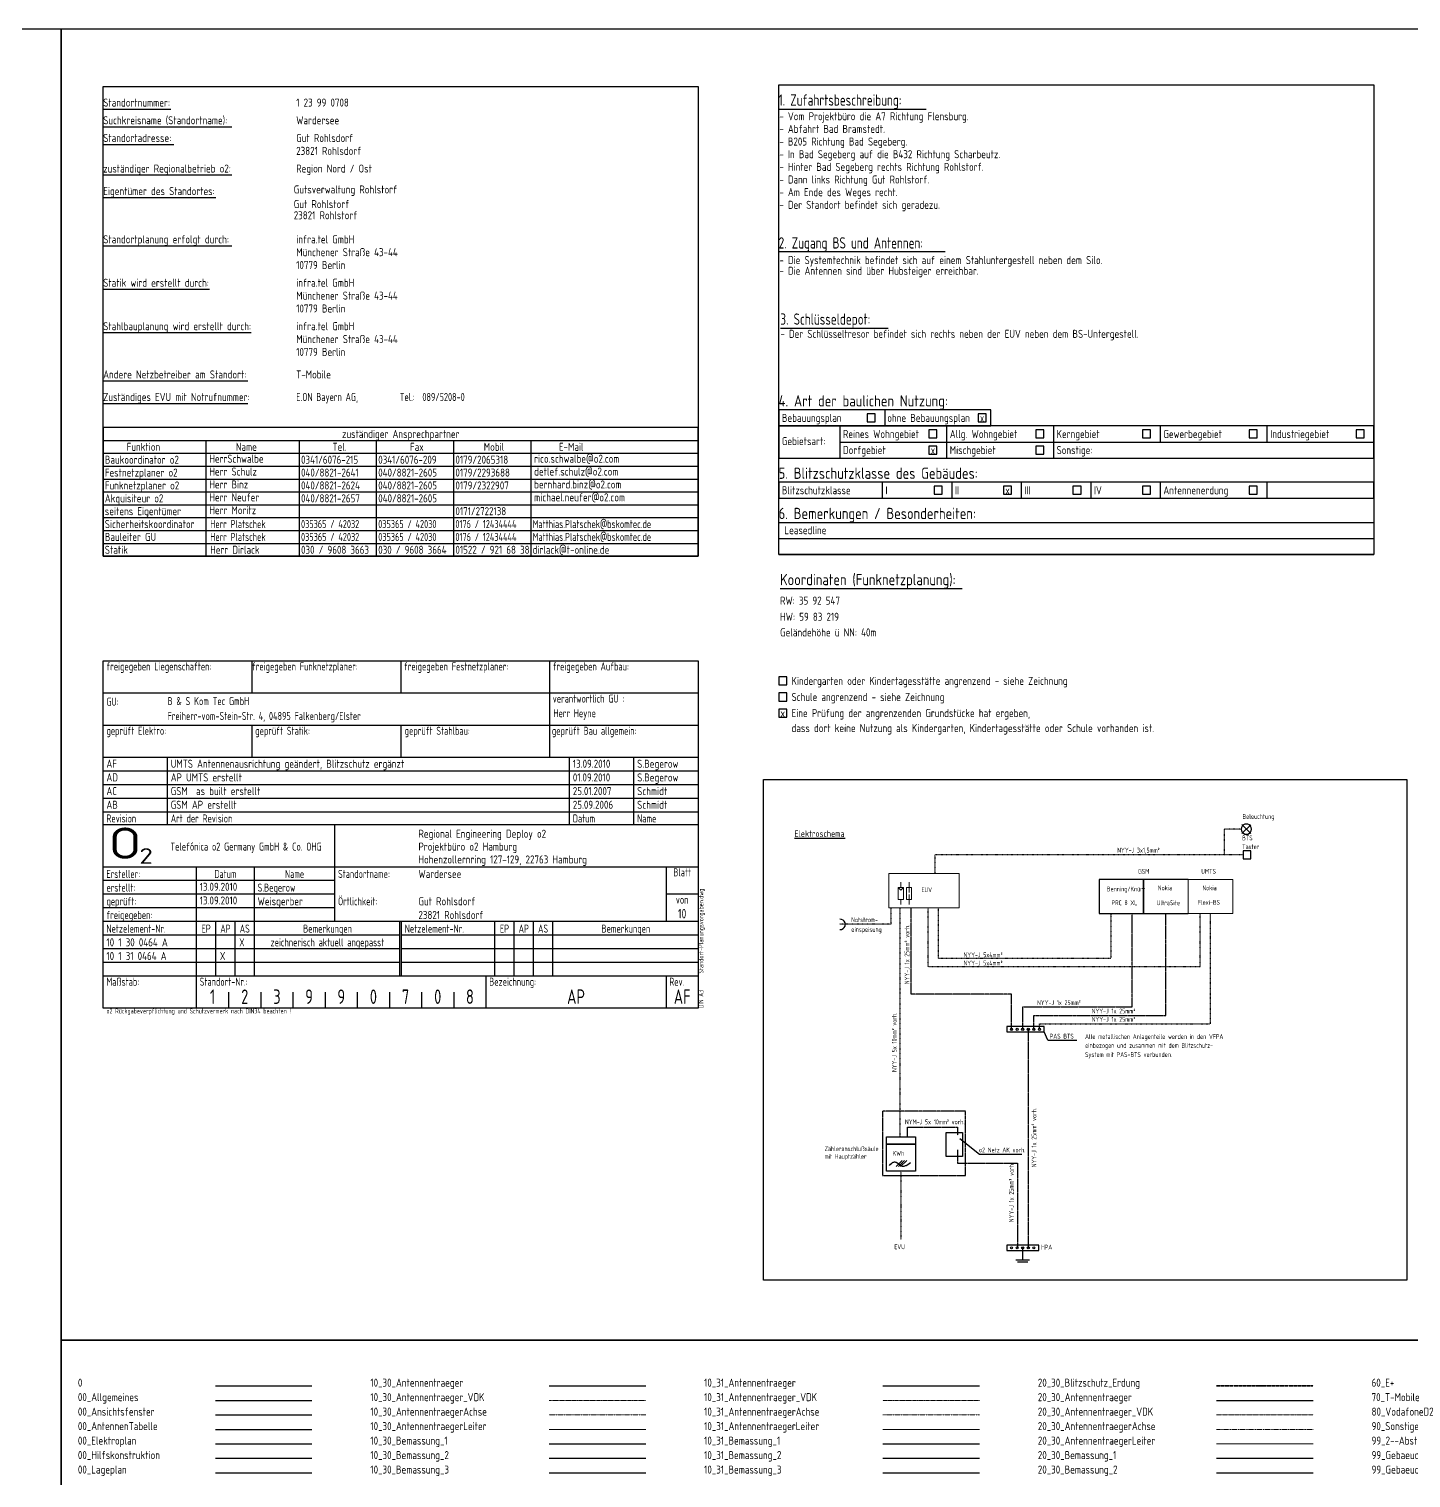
# Model space of a CAD drawing. Header units: millimetres. Extents: x -139278 to 641613, y -260926 to 217780.
# Drawn here: x -2308 to 40660, y -14601 to 30438 of the extents above; entities that cross this region are included whole.
import ezdxf
from ezdxf.enums import TextEntityAlignment as Align

# ---------------------------------------------------------------- set-up
doc = ezdxf.new("R2010")
doc.units = ezdxf.units.MM
for name, pattern in [('ACAD_ISO09W100', [45, 24, -3, 6, -3, 6, -3]), ('DASHED', [0.75, 0.5, -0.25]), ('GESTRICHELT', [0.75, 0.5, -0.25]), ('GETRENNT', [31.75, 12.7, -6.35, 0, -6.35, 0, -6.35]), ('GETRENNT2', [15.875, 6.35, -3.175, 0, -3.175, 0, -3.175]), ('MITTE', [50.8, 31.75, -6.35, 6.35, -6.35])]:
    doc.linetypes.add(name, pattern=pattern)
doc.layers.add('00_Allgemeines', color=7, linetype='Continuous')
doc.layers.add('10_30_ELektro', color=7, linetype='Continuous')
doc.layers.add('00_Ansichtsfenster', color=7, linetype='Continuous', plot=False)
doc.layers.add('00_Hilfskonstruktion', color=31, linetype='Continuous', plot=False)
for name, color, linetype, lineweight in [('00_AntennenTabelle', 7, 'Continuous', 25), ('00_Elektroplan', 7, 'Continuous', 25), ('00_Lageplan', 7, 'Continuous', 25), ('00_Legende', 7, 'Continuous', 18), ('00_Rahmen_Schriftfeld', 7, 'Continuous', 25), ('00_Text_PapierBereich', 7, 'Continuous', 25), ('10_30_Antennentraeger', 6, 'Continuous', 25), ('10_30_Antennentraeger_VDK', 16, 'GESTRICHELT', 18), ('10_30_AntennentraegerAchse', 61, 'MITTE', 18), ('10_30_AntennentraegerLeiter', 1, 'Continuous', 18), ('10_30_Bemassung_1', 7, 'Continuous', 25), ('10_30_Bemassung_2', 2, 'Continuous', 25), ('10_30_Bemassung_3', 3, 'Continuous', 25), ('10_31_Antennentraeger', 6, 'Continuous', 25), ('10_31_Antennentraeger_VDK', 16, 'GESTRICHELT', 18), ('10_31_AntennentraegerAchse', 61, 'MITTE', 18), ('10_31_AntennentraegerLeiter', 1, 'Continuous', 18), ('10_31_Bemassung_1', 7, 'Continuous', 25), ('10_31_Bemassung_2', 2, 'Continuous', 25), ('10_31_Bemassung_3', 3, 'Continuous', 25), ('20-30_Blitzschutz_ERdung', 7, 'ACAD_ISO09W100', 35), ('20_30_Antennentraeger', 7, 'Continuous', 25), ('20_30_Antennentraeger_VDK', 7, 'GESTRICHELT', 18), ('20_30_AntennentraegerAchse', 7, 'MITTE', 18), ('20_30_AntennentraegerLeiter', 7, 'Continuous', 18), ('20_30_Bemassung_1', 7, 'Continuous', 25), ('20_30_Bemassung_2', 7, 'Continuous', 25), ('60_E+', 92, 'Continuous', 25), ('70_T-Mobile', 220, 'Continuous', 25), ('80_VodafoneD2', 10, 'Continuous', 25), ('90_Sonstige_Mitbenutzung', 202, 'Continuous', 25), ('99_2-m-Absturzkante', 1, 'GETRENNT', 35), ('99_Gebaeude_Bemassung_1', 7, 'Continuous', 25), ('99_Gebaeude_Bemassung_2', 2, 'Continuous', 25)]:
    doc.layers.add(name, color=color, linetype=linetype, lineweight=lineweight)
doc.styles.add('ISO', font='isocp.shx', dxfattribs={"width": 0.75})
doc.styles.add('ISOCP', font='ISOCP', dxfattribs={"width": 0.9})
doc.styles.add('Stil1', font='isocpeur.ttf')

msp = doc.modelspace()

# ---------------------------------------------------------------- linework, layer by layer
at = {"linetype": 'GETRENNT2'}
for p, q in [((35381.082, 5567.783), (34845.582, 5567.783)), ((34845.582, 5567.783), (34845.582, 4766.783)), ((35439.582, 4766.783), (25859.597, 4766.783)), ((25859.597, 4766.783), (25859.597, 4184.236)), ((24485.066, 3122.236), (24485.066, 2609.236)), ((24764.066, 3122.236), (24764.066, -4001.264)), ((25968.435, 1542.735), (25968.435, 3122.236)), ((31329.885, 2943.271), (31329.885, 1542.735)), ((24485.066, 2609.236), (22906.341, 2609.236)), ((31329.885, 1542.735), (25968.435, 1542.735)), ((24800.065, -5063.264), (24800.065, -7193.619))]:
    msp.add_line(p, q, dxfattribs=at)
for p, q in [((35390.082, 5617.283), (35381.082, 5567.783)), ((35381.082, 5567.783), (35390.082, 5518.283)), ((35412.582, 5662.282), (35390.082, 5617.283)), ((35390.082, 5518.283), (35412.582, 5473.283)), ((35399.082, 5707.283), (35678.082, 5428.283)), ((35678.082, 5702.783), (35403.582, 5432.783)), ((35448.582, 5698.283), (35412.582, 5662.282)), ((35412.582, 5473.283), (35448.582, 5441.783)), ((35489.083, 5720.782), (35448.582, 5698.283)), ((35448.582, 5441.783), (35489.083, 5414.783)), ((35538.582, 5725.283), (35489.083, 5720.782)), ((35489.083, 5414.783), (35538.582, 5410.282)), ((35588.082, 5720.782), (35538.582, 5725.283)), ((35538.582, 5410.282), (35588.082, 5414.783)), ((35633.082, 5698.283), (35588.082, 5720.782)), ((35588.082, 5414.783), (35633.082, 5441.783)), ((35669.082, 5662.282), (35633.082, 5698.283)), ((35633.082, 5441.783), (35669.082, 5473.283)), ((35691.582, 5617.283), (35669.082, 5662.282)), ((35669.082, 5473.283), (35691.582, 5518.283)), ((35700.582, 5567.783), (35691.582, 5617.283)), ((35691.582, 5518.283), (35700.582, 5567.783)), ((21491.969, 5286.47), (23065.042, 5286.47)), ((35682.582, 4892.783), (35439.582, 4892.783)), ((35439.582, 4892.783), (35439.582, 4640.783)), ((35439.582, 4640.783), (35682.582, 4640.783)), ((35682.582, 4640.783), (35682.582, 4892.783)), ((32346.967, 4006.396), (30962.645, 4006.396)), ((30962.645, 4006.396), (30962.645, 2943.271)), ((32346.967, 2943.271), (32346.967, 4006.396)), ((33731.289, 4006.396), (32346.967, 4006.396)), ((32346.967, 4006.396), (32346.967, 2943.271)), ((22955.064, 2762.236), (22905.566, 2771.236)), ((23000.065, 2739.736), (22955.064, 2762.236)), ((23040.566, 2703.736), (23000.065, 2739.736)), ((23063.065, 2658.736), (23040.566, 2703.736)), ((30962.645, 2943.271), (32346.967, 2943.271)), ((32346.967, 2943.271), (33731.289, 2943.271)), ((22905.566, 2442.735), (22955.064, 2451.736)), ((22955.064, 2451.736), (23000.065, 2474.237)), ((23000.065, 2474.237), (23040.566, 2510.236)), ((23040.566, 2510.236), (23063.065, 2555.235)), ((23067.564, 2609.236), (23063.065, 2658.736)), ((23063.065, 2555.235), (23067.564, 2609.236)), ((29257.315, -572.264), (28089.565, -572.264)), ((28089.565, -572.264), (28089.565, -734.264)), ((28089.565, -734.264), (29257.315, -732.523)), ((29257.315, -734.264), (29257.315, -572.264)), ((29369.816, -990.764), (29257.315, -732.523)), ((29369.816, -990.764), (30274.316, -990.764)), ((24350.065, -4001.264), (25250.065, -4001.264)), ((24350.065, -4221.764), (24350.065, -4001.264)), ((25250.065, -4001.264), (25250.065, -4221.764)), ((26204.065, -3861.764), (26712.565, -3861.764)), ((26204.065, -4604.264), (26204.065, -3861.764)), ((26631.565, -4046.264), (27239.065, -4532.264)), ((26712.565, -3861.764), (26712.565, -4604.264)), ((24350.065, -4221.764), (25250.065, -4221.764)), ((24350.065, -5063.264), (24350.065, -4221.764)), ((25250.065, -4221.764), (24350.065, -4221.764)), ((25250.065, -4221.764), (25250.065, -5063.264)), ((24444.566, -4887.764), (24480.564, -4847.264)), ((24480.564, -4847.264), (24521.065, -4811.264)), ((24521.065, -4811.264), (24539.066, -4797.764)), ((24539.066, -4797.764), (24557.066, -4784.264)), ((24557.066, -4784.264), (24575.065, -4779.764)), ((24575.065, -4779.764), (24597.566, -4775.264)), ((24597.566, -4775.264), (24615.566, -4775.264)), ((24615.566, -4775.264), (24633.565, -4779.764)), ((24633.565, -4779.764), (24656.066, -4788.764)), ((24651.566, -4919.264), (24840.566, -4730.264)), ((24656.066, -4788.764), (24674.065, -4797.764)), ((24674.065, -4797.764), (24714.566, -4829.264)), ((24714.566, -4829.264), (24755.064, -4860.764)), ((24723.566, -4919.264), (24912.565, -4730.264)), ((24755.064, -4860.764), (24795.565, -4887.764)), ((24791.065, -4919.264), (24980.064, -4730.264)), ((24795.565, -4887.764), (24818.064, -4896.764)), ((24818.064, -4896.764), (24836.066, -4905.764)), ((24836.066, -4905.764), (24858.565, -4905.764)), ((24858.565, -4905.764), (24881.066, -4905.764)), ((24881.066, -4905.764), (24903.565, -4905.764)), ((24903.565, -4905.764), (24921.565, -4901.264)), ((24921.565, -4901.264), (24944.066, -4892.264)), ((24944.066, -4892.264), (24966.565, -4883.264)), ((24966.565, -4883.264), (25011.565, -4856.264)), ((25011.565, -4856.264), (25056.565, -4829.264)), ((25056.565, -4829.264), (25101.565, -4793.264)), ((26712.565, -4604.264), (26204.065, -4604.264)), ((27239.065, -4532.264), (28557.565, -4532.264)), ((25250.065, -5063.264), (24350.065, -5063.264)), ((29084.065, -7364.418), (28089.565, -7364.418)), ((28089.565, -7364.418), (28089.565, -7526.418)), ((28089.565, -7526.418), (29084.065, -7526.418)), ((28586.815, -7823.418), (28586.815, -7443.252)), ((29084.065, -7526.418), (29084.065, -7364.418)), ((28373.064, -7823.418), (28800.565, -7823.418)), ((3488.952, -11737.506), (6488.952, -11737.506))]:
    msp.add_line(p, q)
at = {"linetype": 'DASHED', "ltscale": 20}
for p, q in [((25115.066, 440.236), (25115.066, 3122.236)), ((31990.916, 48.736), (31990.916, 2943.271)), ((33039.128, -227.49), (33039.128, 2943.271)), ((28239.185, 440.236), (25115.066, 440.236)), ((28239.185, -653.264), (28239.185, 440.236)), ((28586.815, -653.264), (28586.815, 48.736)), ((28586.815, 48.736), (31990.916, 48.736)), ((28934.444, -653.264), (28934.444, -227.49)), ((28934.444, -227.49), (33039.128, -227.49)), ((28760.065, -653.264), (28760.065, -7445.418)), ((26811.565, -3200.264), (24228.565, -3200.264)), ((24228.565, -3200.264), (24228.565, -5198.264)), ((26811.565, -5198.264), (26811.565, -3200.264)), ((25002.566, -4001.264), (25002.566, -3699.764)), ((25002.566, -3699.764), (26555.066, -3699.764)), ((26555.066, -3699.764), (26555.066, -3951.764)), ((26555.066, -4402.923), (26555.066, -4811.264)), ((26555.066, -4811.264), (28422.565, -4811.264)), ((28422.565, -4811.264), (28422.565, -7452.764)), ((24228.565, -5198.264), (26811.565, -5198.264))]:
    msp.add_line(p, q, dxfattribs=at)
at = {"color": 5, "linetype": 'GETRENNT2'}
for p, q in [((25650.566, 1287.35), (25650.566, 3122.236)), ((34099.009, 1287.35), (34099.009, 2943.271)), ((34423.45, -485.062), (34423.45, 2943.271)), ((34099.009, 1287.35), (25650.566, 1287.35)), ((29107.695, -485.062), (34423.45, -485.062)), ((29107.695, -653.264), (29107.695, -485.062))]:
    msp.add_line(p, q, dxfattribs=at)
for centre in [(28239.185, -653.264), (28413.564, -653.264), (28586.815, -653.264), (28760.065, -653.264), (28934.444, -653.264), (29107.695, -653.264), (28239.185, -7445.418), (28413.564, -7445.418), (28586.815, -7445.418), (28760.065, -7445.418), (28934.444, -7445.418)]:
    msp.add_circle(centre, 33.217)
at = {"layer": '00_Allgemeines'}
for p, q in [((0, 27950), (2100, 27950)), ((0, 27400), (4000, 27400)), ((0, 26850), (2200, 26850)), ((0, 25900), (4000, 25900)), ((0, 25200), (3500, 25200)), ((0, 23700), (4000, 23700)), ((0, 22350), (3300, 22350)), ((0, 21000), (4600, 21000)), ((0, 19500), (4500, 19500)), ((0, 18800), (4500, 18800)), ((0, 17650), (18500, 17650)), ((0, 17650), (18500, 17650)), ((3200, 14050), (3200, 17650)), ((6100, 14050), (6100, 17650)), ((8500, 14050), (8500, 17650)), ((10900, 14050), (10900, 17650)), ((13300, 14050), (13300, 17650)), ((0, 17250), (18500, 17250)), ((0, 16850), (18500, 16850)), ((0, 16450), (18500, 16450)), ((0, 16050), (18500, 16050)), ((0, 15650), (18500, 15650)), ((0, 15250), (18500, 15250)), ((0, 14850), (18500, 14850)), ((0, 14450), (18500, 14450)), ((3488.952, -12187.717), (6488.952, -12187.717))]:
    msp.add_line(p, q, dxfattribs=at)
msp.add_lwpolyline([(0, 14050), (18500, 14050), (18500, 18050), (0, 18050)], close=True, dxfattribs=at)
at = {"layer": '00_Ansichtsfenster'}
msp.add_line((3488.952, -12637.928), (6488.952, -12637.928), dxfattribs=at)
at = {"layer": '00_AntennenTabelle'}
msp.add_line((3488.952, -13088.139), (6488.952, -13088.139), dxfattribs=at)
at = {"layer": '00_Elektroplan'}
msp.add_line((3488.952, -13538.35), (6488.952, -13538.35), dxfattribs=at)
at = {"layer": '00_Hilfskonstruktion'}
msp.add_line((3488.952, -13988.562), (6488.952, -13988.562), dxfattribs=at)
for points in [[(-1311.381, -59922.977), (-37360.836, -59922.977), (-37360.836, 30437.706), (-1311.381, 30437.706)], [(-1311.381, 30437.706), (62337.413, 30437.706), (62337.413, -10318.745), (-1311.381, -10318.745)], [(18500, 14050), (0, 14050), (0, 28650), (18500, 28650)], [(39500, 14100), (21000, 14100), (21000, 28700), (39500, 28700)], [(20527.009, 7114.927), (40530.621, 7114.927), (40530.621, -8449.268), (20527.009, -8449.268)], [(20527.009, 7114.927), (40530.621, 7114.927), (40530.621, -8449.268), (20527.009, -8449.268)], [(-1311.381, -10318.745), (62337.413, -10318.745), (62337.413, -39771.866), (-1311.381, -39771.866)]]:
    msp.add_lwpolyline(points, close=True, dxfattribs=at)
at = {"layer": '00_Lageplan'}
for p, q in [((21000, 27950), (25586.687, 27950)), ((21000, 23522.28), (26179.266, 23522.28)), ((21052.499, 21141.226), (24408.63, 21141.226)), ((24300, 18600), (24300, 18100)), ((22900, 18100), (22900, 17100)), ((26220, 18100), (26220, 17100)), ((29540, 18100), (29540, 17100)), ((32860, 18100), (32860, 17600)), ((36180, 18100), (36180, 17600)), ((22900, 17600), (39500, 17600)), ((24220, 16350), (24220, 15850)), ((26380, 16350), (26380, 15850)), ((28540, 16350), (28540, 15850)), ((30700, 16350), (30700, 15850)), ((32860, 16350), (32860, 15850)), ((36180, 16350), (36180, 15850)), ((21000, 15100), (39500, 15100)), ((21000, 14600), (39500, 14600)), ((21000, 14100), (39500, 14100)), ((21044.173, 13043.492), (26705.119, 13043.492)), ((3488.952, -14438.773), (6488.952, -14438.773))]:
    msp.add_line(p, q, dxfattribs=at)
for points in [[(21000, 18100), (27600, 18100), (27600, 18600), (21000, 18600)], [(23750, 18477.104), (23750, 18227.104), (24000, 18227.104), (24000, 18477.104)], [(27198.809, 18477.104), (27198.809, 18227.104), (27448.809, 18227.104), (27448.809, 18477.104)], [(21000, 17100), (39500, 17100), (39500, 18100), (21000, 18100)], [(25670, 17975), (25670, 17725), (25920, 17725), (25920, 17975)], [(28990, 17975), (28990, 17725), (29240, 17725), (29240, 17975)], [(32310, 17975), (32310, 17725), (32560, 17725), (32560, 17975)], [(35630, 17975), (35630, 17725), (35880, 17725), (35880, 17975)], [(38950, 17975), (38950, 17725), (39200, 17725), (39200, 17975)], [(25670, 17475), (25670, 17225), (25920, 17225), (25920, 17475)], [(28990, 17475), (28990, 17225), (29240, 17225), (29240, 17475)], [(21000, 15850), (39500, 15850), (39500, 16350), (21000, 16350)], [(25830, 16225), (25830, 15975), (26080, 15975), (26080, 16225)], [(27990, 16225), (27990, 15975), (28240, 15975), (28240, 16225)], [(30150, 16225), (30150, 15975), (30400, 15975), (30400, 16225)], [(32310, 16225), (32310, 15975), (32560, 15975), (32560, 16225)], [(35630, 16225), (35630, 15975), (35880, 15975), (35880, 16225)], [(21000, 10050), (21250, 10050), (21250, 10300), (21000, 10300)], [(21000, 9550), (21250, 9550), (21250, 9800), (21000, 9800)], [(21000, 9050), (21250, 9050), (21250, 9300), (21000, 9300)]]:
    msp.add_lwpolyline(points, close=True, dxfattribs=at)
at = {"layer": '00_Legende', "color": 5}
for p, q in [((24422.064, 4184.236), (24422.064, 3122.236)), ((26613.565, 4184.236), (24422.064, 4184.236)), ((26613.565, 3122.236), (26613.565, 4184.236)), ((24714.566, 3752.236), (24714.566, 3378.736)), ((24714.566, 3752.236), (24876.566, 3752.236)), ((24795.565, 3671.236), (24714.566, 3752.236)), ((24714.566, 3752.236), (24876.566, 3752.236)), ((24876.566, 3752.236), (24714.566, 3752.236)), ((24795.565, 3671.236), (24714.566, 3752.236)), ((24714.566, 3752.236), (24876.566, 3752.236)), ((24795.565, 3914.236), (24795.565, 3752.236)), ((24876.566, 3752.236), (24795.565, 3671.236)), ((24876.566, 3752.236), (24795.565, 3671.236)), ((24876.566, 3752.236), (24876.566, 3378.736)), ((24975.565, 3752.236), (24975.565, 3378.736)), ((24975.565, 3752.236), (25133.065, 3752.236)), ((25052.065, 3914.236), (25052.065, 3594.736)), ((25133.065, 3752.236), (25133.065, 3378.736)), ((33731.289, 2943.271), (33731.289, 4006.396)), ((35115.611, 4006.396), (33731.289, 4006.396)), ((35115.611, 2943.271), (35115.611, 4006.396)), ((24876.566, 3378.736), (24714.566, 3378.736)), ((24795.565, 3378.736), (24795.565, 3221.236)), ((25133.065, 3378.736), (24975.565, 3378.736)), ((25052.065, 3540.735), (25052.065, 3221.236)), ((24422.064, 3122.236), (26613.565, 3122.236)), ((33731.289, 2943.271), (35115.611, 2943.271))]:
    msp.add_line(p, q, dxfattribs=at)
at = {"layer": '00_Rahmen_Schriftfeld'}
for p, q in [((4625, 10800), (4625, 9800)), ((9250, 10800), (9250, 9800)), ((13875, 10800), (13875, 9800)), ((0, 9800), (18500, 9800)), ((13875, 9800), (13875, 7800)), ((0, 8800), (18500, 8800)), ((4625, 8800), (4625, 7800)), ((9250, 8800), (9250, 7800)), ((0, 7800), (18500, 7800)), ((2000, 5700), (2000, 7800)), ((14500, 5700), (14500, 7800)), ((16500, 5700), (16500, 7800)), ((0, 7375), (18500, 7375)), ((0, 6950), (18500, 6950)), ((0, 6525), (18500, 6525)), ((0, 6100), (18500, 6100)), ((18500, 5700), (0, 5700)), ((7200, 2700), (7200, 5700)), ((0, 4400), (18500, 4400)), ((2900, 0), (2900, 4400)), ((4700, 1000), (4700, 4400)), ((17500, 4400), (17500, 2700)), ((7200, 3975), (0, 3975)), ((7200, 3550), (0, 3550)), ((18500, 3550), (17500, 3550)), ((7200, 3125), (0, 3125)), ((18500, 2700), (0, 2700)), ((9225, 2275), (0, 2275)), ((3500, 1000), (3500, 2700)), ((4100, 1000), (4100, 2700)), ((9225, 1000), (9225, 2700)), ((9275, 1000), (9275, 2700)), ((18500, 2275), (9275, 2275)), ((12175, 1000), (12175, 2700)), ((12775, 1000), (12775, 2700)), ((13375, 1000), (13375, 2700)), ((13975, 1000), (13975, 2700)), ((9225, 1850), (0, 1850)), ((18500, 1850), (9275, 1850)), ((9225, 1425), (0, 1425)), ((18500, 1425), (9275, 1425)), ((18500, 1000), (0, 1000)), ((11900, 1000), (11900, 0)), ((17500, 1000), (17500, 0)), ((3900, 500), (3900, 0)), ((4900, 500), (4900, 0)), ((5900, 500), (5900, 0)), ((6900, 500), (6900, 0)), ((7900, 500), (7900, 0)), ((8900, 500), (8900, 0)), ((9900, 500), (9900, 0)), ((10900, 500), (10900, 0))]:
    msp.add_line(p, q, dxfattribs=at)
msp.add_lwpolyline([(0, 10800), (18500, 10800), (18500, 0), (0, 0)], close=True, dxfattribs=at)
at = {"layer": '10_30_Antennentraeger'}
msp.add_line((13864.675, -11737.506), (16864.675, -11737.506), dxfattribs=at)
at = {"layer": '10_30_Antennentraeger_VDK', "ltscale": 5}
msp.add_line((13864.675, -12187.717), (16864.675, -12187.717), dxfattribs=at)
at = {"layer": '10_30_AntennentraegerAchse', "ltscale": 0.1}
msp.add_line((13864.675, -12637.928), (16864.675, -12637.928), dxfattribs=at)
at = {"layer": '10_30_AntennentraegerLeiter'}
msp.add_line((13864.675, -13088.139), (16864.675, -13088.139), dxfattribs=at)
at = {"layer": '10_30_Bemassung_1'}
msp.add_line((13864.675, -13538.35), (16864.675, -13538.35), dxfattribs=at)
at = {"layer": '10_30_Bemassung_2'}
msp.add_line((13864.675, -13988.562), (16864.675, -13988.562), dxfattribs=at)
at = {"layer": '10_30_Bemassung_3'}
msp.add_line((13864.675, -14438.773), (16864.675, -14438.773), dxfattribs=at)
at = {"layer": '10_30_ELektro'}
msp.add_line((28427.064, -7877.418), (28746.565, -7877.418), dxfattribs=at)
at = {"layer": '10_31_Antennentraeger'}
msp.add_line((24240.398, -11737.506), (27240.398, -11737.506), dxfattribs=at)
at = {"layer": '10_31_Antennentraeger_VDK', "ltscale": 5}
msp.add_line((24240.398, -12187.717), (27240.398, -12187.717), dxfattribs=at)
at = {"layer": '10_31_AntennentraegerAchse', "ltscale": 0.1}
msp.add_line((24240.398, -12637.928), (27240.398, -12637.928), dxfattribs=at)
at = {"layer": '10_31_AntennentraegerLeiter'}
msp.add_line((24240.398, -13088.139), (27240.398, -13088.139), dxfattribs=at)
at = {"layer": '10_31_Bemassung_1'}
msp.add_line((24240.398, -13538.35), (27240.398, -13538.35), dxfattribs=at)
at = {"layer": '10_31_Bemassung_2'}
msp.add_line((24240.398, -13988.562), (27240.398, -13988.562), dxfattribs=at)
at = {"layer": '10_31_Bemassung_3'}
msp.add_line((24240.398, -14438.773), (27240.398, -14438.773), dxfattribs=at)
at = {"layer": '20-30_Blitzschutz_ERdung'}
msp.add_line((34616.122, -11737.506), (37616.122, -11737.506), dxfattribs=at)
at = {"layer": '20_30_Antennentraeger'}
msp.add_line((34616.122, -12187.717), (37616.122, -12187.717), dxfattribs=at)
at = {"layer": '20_30_Antennentraeger_VDK', "ltscale": 5}
msp.add_line((34616.122, -12637.928), (37616.122, -12637.928), dxfattribs=at)
at = {"layer": '20_30_AntennentraegerAchse', "ltscale": 0.1}
msp.add_line((34616.122, -13088.139), (37616.122, -13088.139), dxfattribs=at)
at = {"layer": '20_30_AntennentraegerLeiter'}
msp.add_line((34616.122, -13538.35), (37616.122, -13538.35), dxfattribs=at)
at = {"layer": '20_30_Bemassung_1'}
msp.add_line((34616.122, -13988.562), (37616.122, -13988.562), dxfattribs=at)
at = {"layer": '20_30_Bemassung_2'}
msp.add_line((34616.122, -14438.773), (37616.122, -14438.773), dxfattribs=at)

# ---------------------------------------------------------------- texts
at = {"style": 'ISOCP', "width": 0.8}
for s, height, p in [('Beleuchtung ', 150, (35420.588, 5885.068)), ('Elektroschema', 200, (21491.969, 5326.47)), ('NYY-J 3x1,5mm² ', 150, (31527.649, 4838.202)), ('Taster', 150, (35410.033, 4945.949)), ('BTS', 150, (35410.033, 5220.299)), ('GSM', 150, (32175.535, 4182.852)), ('Benning/Knürr', 150, (31203.511, 3634.017)), ('Nokia', 150, (32789.816, 3665.84)), ('PRC 8 XL', 150, (31348.116, 3203.154)), ('UltraSite', 150, (32753.498, 3202.818)), ('Notstrom-', 150, (23256.633, 2675.149)), ('einspeisung', 150, (23256.633, 2373.639)), ('NYY-J 5x4mm² ', 150, (26748.55, 1584.34)), ('NYY-J 1x 25mm² ', 150, (29034.265, 100.715)), ('NYY-J 1x 25mm² ', 150, (30734.026, -161.524)), ('PAS BTS', 150, (29430.105, -942.138)), ('Alle metallischen Anlagenteile werden in den VFPA ', 150, (30527.214, -954.33)), ('einbezogen und zusammen mit dem Blitzschutz-', 150, (30527.214, -1230.68)), ('System mit PAS-BTS verbunden.', 150, (30527.214, -1513.939)), ('NYM-J 5x 10mm² vorh.', 150, (24927.585, -3606.44)), ('Zähleranschlußsäule', 150, (22426.761, -4441.833)), ('KWh', 150, (24545.682, -4582.263)), ('o2 Netz AK vorh.', 150, (27229.189, -4479.026)), ('mit Hauptzähler', 150, (22426.761, -4677.114)), ('EVU', 150, (24594.744, -7489.592)), ('HPA', 150, (29157.787, -7500.108))]:
    msp.add_text(s, height=height, dxfattribs=at).set_placement(p)
for s, p in [('NYY-J 1x 25mm² vorh.', (25062.951, 751.532)), ('NYY-J 5x 10mm² vorh.', (24668.146, -1980.426)), ('NYY-J 1x 25mm² vorh.', (29012.858, -4941.005)), ('NYY-J 1x 25mm² vorh.', (28311.71, -6647.676))]:
    msp.add_text(s, height=150, rotation=90, dxfattribs=at).set_placement(p)
at = {"style": 'ISOCP', "width": 0.9}
msp.add_text('0', height=250, dxfattribs=at).set_placement((-787, -11837.506), align=Align.BOTTOM_LEFT)
at = {"layer": '00_Allgemeines', "style": 'ISOCP'}
for s, width, p in [('Standortnummer:', 0.9, (0, 27950)), ('1 23 99 0708', 0.9, (6000, 27950)), ('Suchkreisname (Standortname):', 0.9, (0, 27400)), ('Wardersee', 0.9, (6000, 27400)), ('Standortadresse:', 0.9, (0, 26850)), ('Gut Rohlsdorf', 0.9, (6000, 26850)), ('23821 Rohlsdorf', 0.9, (6000, 26450)), ('zuständiger Regionalbetrieb o2:', 0.9, (0, 25900)), ('Region Nord / Ost', 0.9, (6000, 25900)), ('Eigentümer des Standortes:', 0.9, (0, 25200)), ('Standortplanung erfolgt durch:', 0.9, (0, 23700)), ('infra.tel GmbH', 0.9, (6000, 23700)), ('Münchener Straße 43-44', 0.9, (6000, 23300)), ('10779 Berlin', 0.9, (6000, 22900)), ('Statik wird erstellt durch:', 0.9, (0, 22350)), ('infra.tel GmbH', 0.9, (6000, 22350)), ('Münchener Straße 43-44', 0.9, (6000, 21950)), ('10779 Berlin', 0.9, (6000, 21550)), ('Stahlbauplanung wird erstellt durch:', 0.9, (0, 21000)), ('infra.tel GmbH', 0.9, (6000, 21000)), ('Münchener Straße 43-44', 0.9, (6000, 20600)), ('10779 Berlin', 0.9, (6000, 20200)), ('Andere Netzbetreiber am Standort:', 0.9, (0, 19500)), ('T-Mobile', 0.9, (6000, 19500)), ('Zuständiges EVU mit Notrufnummer:', 0.9, (0, 18800)), ('E.ON Bayern AG,           Tel.:  089/5208-0', 0.8, (6000, 18800)), ('Baukoordinator o2', 0.9, (50, 16850)), ('HerrSchwalbe', 0.9, (3296.675, 16881.311)), ('0341/6076-215', 0.9, (6150, 16850)), ('0341/6076-209', 0.9, (8550, 16850)), ('0179/2065318', 0.9, (10950, 16850)), ('rico.schwalbe@o2.com', 0.9, (13396.675, 16881.311)), ('Festnetzplaner o2', 0.9, (50, 16450)), ('Herr Schulz', 0.9, (3296.675, 16481.311)), ('040/8821-2641', 0.9, (6150, 16450)), ('040/8821-2605', 0.9, (8550, 16450)), ('0179/2293688', 0.9, (10950, 16450)), ('detlef.schulz@o2.com', 0.9, (13396.675, 16481.311)), ('Funknetzplaner o2', 0.9, (50, 16050)), ('Herr Binz', 0.9, (3296.675, 16081.311)), ('040/8821-2624', 0.9, (6150, 16050)), ('040/8821-2605', 0.9, (8550, 16050)), ('0179/2322907', 0.9, (10950, 16050)), ('bernhard.binz@o2.com', 0.9, (13396.675, 16081.311)), ('Akquisiteur o2', 0.9, (50, 15650)), ('Herr Neufer', 0.9, (3296.675, 15681.311)), ('040/8821-2657', 0.9, (6150, 15650)), ('040/8821-2605', 0.9, (8550, 15650)), ('michael.neufer@o2.com', 0.9, (13396.675, 15681.311)), ('seitens Eigentümer', 0.9, (50, 15250)), ('Herr Moritz', 0.9, (3296.675, 15281.311)), ('0171/2722138', 0.9, (10950, 15250)), ('Sicherheitskoordinator', 0.9, (50, 14850)), ('Herr Platschek', 0.8, (3326.399, 14850)), ('035365 / 42032', 0.8, (6150, 14850)), ('035365 / 42030', 0.8, (8550, 14850)), ('0176 / 12434444', 0.8, (10950, 14850)), ('Matthias.Platschek@bskomtec.de', 0.8, (13350, 14850)), ('Bauleiter GU', 0.9, (50, 14450)), ('Herr Platschek', 0.8, (3326.399, 14450)), ('035365 / 42032', 0.8, (6150, 14450)), ('035365 / 42030', 0.8, (8550, 14450)), ('0176 / 12434444', 0.8, (10950, 14450)), ('dirlack@t-online.de', 0.9, (13350, 14050)), ('Matthias.Platschek@bskomtec.de', 0.8, (13350, 14450)), ('Statik', 0.9, (50, 14050)), ('Herr Dirlack', 0.9, (3325.347, 14050)), ('030 / 9608 3663', 0.9, (6150, 14050)), ('030 / 9608 3664', 0.9, (8550, 14050)), ('01522 / 921 68 38', 0.9, (10950, 14050)), ('00_Allgemeines', 0.9, (-787, -12287.717))]:
    msp.add_text(s, height=250, dxfattribs=dict(at, width=width)).set_placement(p, align=Align.BOTTOM_LEFT)
at = {"layer": '00_Allgemeines', "style": 'ISOCP', "width": 0.9}
for s, p in [('Gutsverwaltung Rohlstorf', (5924.187, 25324.862)), ('23821 Rohlstorf', (5924.187, 24522.29)), ('Gut Rohlstorf', (5924.187, 24869.676))]:
    msp.add_text(s, height=250, dxfattribs=at).set_placement(p)
for s, p in [('Funktion', (1250, 17250)), ('Name', (4450, 17250)), ('Tel.', (7350, 17250)), ('zuständiger Ansprechpartner', (9250, 17650)), ('Fax', (9750, 17250)), ('Mobil', (12150, 17250)), ('E-Mail', (14550, 17250))]:
    msp.add_text(s, height=250, dxfattribs=at).set_placement(p, align=Align.BOTTOM_CENTER)
at = {"layer": '00_Ansichtsfenster', "style": 'ISOCP', "width": 0.9}
msp.add_text('00_Ansichtsfenster', height=250, dxfattribs=at).set_placement((-787, -12737.928), align=Align.BOTTOM_LEFT)
at = {"layer": '00_AntennenTabelle', "style": 'ISOCP', "width": 0.9}
msp.add_text('00_AntennenTabelle', height=250, dxfattribs=at).set_placement((-787, -13188.139), align=Align.BOTTOM_LEFT)
at = {"layer": '00_Elektroplan', "style": 'ISOCP', "width": 0.9}
msp.add_text('00_Elektroplan', height=250, dxfattribs=at).set_placement((-787, -13638.35), align=Align.BOTTOM_LEFT)
at = {"layer": '00_Hilfskonstruktion', "style": 'ISOCP', "width": 0.9}
msp.add_text('00_Hilfskonstruktion', height=250, dxfattribs=at).set_placement((-787, -14088.562), align=Align.BOTTOM_LEFT)
at = {"layer": '00_Lageplan', "style": 'ISOCP'}
for s, height, width, p in [('1. Zufahrtsbeschreibung:', 350, 0.8, (21000, 27950)), ('2. Zugang BS und Antennen:', 350, 0.8, (21000, 23508.62)), ('3. Schlüsseldepot:', 350, 0.8, (21052.499, 21141.226)), ('4. Art der baulichen Nutzung:', 350, 0.9, (21000, 18600)), ('5. Blitzschutzklasse des Gebäudes:', 350, 0.9, (21000, 16350)), ('6. Bemerkungen / Besonderheiten:', 350, 0.9, (21000, 15100)), ('Koordinaten (Funknetzplanung):', 350, 0.9, (21044.173, 13043.492)), ('RW: 35 92 547', 250, 0.9, (21044.173, 12470.895)), ('HW: 59 83 219', 250, 0.9, (21044.173, 11968.073)), ('Geländehöhe ü NN: 40m', 250, 0.9, (21044.173, 11482.461)), ('00_Lageplan', 250, 0.9, (-787, -14538.773))]:
    msp.add_text(s, height=height, dxfattribs=dict(at, width=width)).set_placement(p, align=Align.BOTTOM_LEFT)
at = {"layer": '00_Lageplan', "style": 'ISOCP', "width": 0.9}
for s, p in [('- Vom Projektbüro die A7 Richtung Flensburg.', (21020.076, 27600.491)), ('- Abfahrt Bad Bramstedt.', (21020.076, 27207.206)), ('- B205 Richtung Bad Segeberg.', (21020.076, 26813.921)), ('- In Bad Segeberg auf die B432 Richtung Scharbeutz.', (21020.076, 26420.636)), ('- Hinter Bad Segeberg rechts Richtung Rohlstorf.', (21020.076, 26027.351)), ('- Dann links Richtung Gut Rohlstorf.', (21020.076, 25634.066)), ('- Am Ende des Weges recht.', (21020.076, 25240.781)), ('- Der Standort befindet sich geradezu.', (21020.076, 24847.496)), ('Bebauungsplan', (21100, 18225)), ('ohne Bebauungsplan', (24375, 18225)), ('Gebietsart:', (21100, 17502.104)), ('Reines Wohngebiet', (23000, 17725)), ('Allg. Wohngebiet', (26320, 17725)), ('Kerngebiet', (29640, 17725)), ('Gewerbegebiet', (32960, 17725)), ('Industriegebiet', (36280, 17725)), ('Dorfgebiet', (23000, 17225)), ('Mischgebiet', (26320, 17225)), ('Sonstige:', (29640, 17225)), ('Blitzschutzklasse', (21100, 15975)), ('I', (24320, 15975)), ('II', (26480, 15975)), ('III', (28640, 15975)), ('IV', (30800, 15975)), ('Antennenerdung', (32960, 15975)), ('Kindergarten oder Kindertagesstätte angrenzend - siehe Zeichnung', (21400, 10050)), ('Schule angrenzend - siehe Zeichnung', (21400, 9550)), ('Eine Prüfung der angrenzenden Grundstücke hat ergeben, ', (21400, 9050)), ('dass dort keine Nutzung als Kindergarten, Kindertagesstätte oder Schule vorhanden ist.', (21400, 8582.854))]:
    msp.add_text(s, height=250, dxfattribs=at).set_placement(p)
at = {"layer": '00_Lageplan'}
for style, width, p in [('ISO', 0.85, (27323.809, 18352.104)), ('ISO', 0.85, (25795, 17350)), ('ISOCP', 0.9, (28115, 16100))]:
    msp.add_text('x', height=250, dxfattribs=dict(at, style=style, width=width)).set_placement(p, align=Align.MIDDLE)
at = {"layer": '00_Lageplan', "style": 'ISOCP', "width": 0.9}
msp.add_text('Leasedline', height=250, dxfattribs=at).set_placement((21178.744, 14984.465), align=Align.TOP_LEFT)
at = {"layer": '00_Lageplan', "style": 'ISO'}
msp.add_text('x', height=250, dxfattribs=at).set_placement((21125, 9175), align=Align.MIDDLE)
at = {"layer": '00_Lageplan', "char_height": 250, "attachment_point": 1, "line_spacing_factor": 0.8, "style": 'ISOCP'}
for s, insert, width in [('- Die Systemtechnik befindet sich auf einem Stahluntergestell neben dem Silo. \\P- Die Antennen sind über Hubsteiger erreichbar.', (21024.174, 23380.564), 11296.98573), ('- Der Schlüsseltresor befindet sich rechts neben der EUV neben dem BS-Untergestell.', (21054.081, 21087.084), 12596.20298)]:
    msp.add_mtext(s, dxfattribs=dict(at, insert=insert, width=width))
at = {"layer": '00_Legende', "color": 5, "style": 'ISOCP', "width": 0.8}
for s, p in [('UMTS', (34138.092, 4182.852)), ('EUV', (25438.459, 3608.904)), ('Nokia', (34174.138, 3665.84)), ('Flexi-BS', (34031.764, 3218.033)), ('NYY-J 5x4mm² ', (26748.55, 1328.955)), ('NYY-J 1x 25mm² ', (30734.026, -419.097))]:
    msp.add_text(s, height=150, dxfattribs=at).set_placement(p)
at = {"layer": '00_Rahmen_Schriftfeld', "style": 'ISOCP'}
for s, height, width, p in [('freigegeben Liegenschaften:', 250, 0.8, (100, 10500)), ('freigegeben Funknetzplaner:', 250, 0.8, (4625, 10500)), ('freigegeben Festnetzplaner:', 250, 0.8, (9350, 10500)), ('freigegeben Aufbau:', 250, 0.8, (13975, 10500)), ('GU:', 250, 0.8, (100, 9404.396)), ('verantwortlich GU :', 250, 0.8, (13975, 9500)), ('geprüft Elektro:', 250, 0.8, (100, 8500)), ('geprüft Statik:', 250, 0.8, (4725, 8500)), ('geprüft Stahlbau:', 250, 0.8, (9372.574, 8500)), ('geprüft Bau allgemein:', 250, 0.8, (13948.995, 8500)), ('AF', 250, 0.9, (100, 7475)), ('UMTS Antennenausrichtung geändert, Blitzschutz ergänzt', 250, 0.9, (2100, 7475)), ('13.09.2010', 250, 0.9, (14600, 7475)), ('S.Begerow', 250, 0.9, (16600, 7475)), ('AD', 250, 0.9, (100, 7050)), ('AP UMTS erstellt', 250, 0.9, (2100, 7050)), ('01.09.2010', 250, 0.9, (14600, 7050)), ('S.Begerow', 250, 0.9, (16600, 7050)), ('AC', 250, 0.9, (100, 6625)), ('GSM  as built erstellt', 250, 0.9, (2100, 6625)), ('25.01.2007', 250, 0.9, (14600, 6625)), ('Schmidt', 250, 0.9, (16600, 6625)), ('AB', 250, 0.9, (100, 6200)), ('GSM AP erstellt', 250, 0.9, (2100, 6200)), ('25.09.2006', 250, 0.9, (14600, 6200)), ('Schmidt', 250, 0.9, (16600, 6200)), ('Revision', 250, 0.8, (100, 5775)), ('Art der Revision', 250, 0.8, (2100, 5775)), ('Datum', 250, 0.8, (14600, 5775)), ('Name', 250, 0.8, (16600, 5775)), ('Regional Engineering Deploy o2', 250, 0.9, (9800.499, 5300)), ('Telefónica o2 Germany GmbH & Co. OHG', 250, 0.8, (2089.313, 4900)), ('Projektbüro o2 Hamburg', 250, 0.9, (9800.499, 4900)), ('Hohenzollernring 127-129, 22763 Hamburg', 250, 0.9, (9800.499, 4500)), ('Ersteller:', 250, 0.8, (100, 4050)), ('Standortname:', 250, 0.8, (7300, 4050)), ('Wardersee', 250, 0.9, (9800, 4050)), ('erstellt:', 250, 0.8, (100, 3625)), ('13.09.2010', 250, 0.9, (3000, 3650)), ('S.Begerow', 250, 0.8, (4800, 3625)), ('geprüft:', 250, 0.8, (100, 3200)), ('13.09.2010', 250, 0.9, (3000, 3225)), ('Weisgerber', 250, 0.9, (4800, 3200)), ('Örtlichkeit:', 250, 0.8, (7300, 3200)), ('Gut Rohlsdorf', 250, 0.9, (9800, 3200)), ('freigegeben:', 250, 0.8, (100, 2775)), ('23821 Rohlsdorf', 250, 0.9, (9800, 2775)), ('Netzelement-Nr.', 250, 0.8, (100, 2350)), ('Netzelement-Nr.', 250, 0.8, (9375, 2350)), ('10 1 30 0464 A', 250, 0.9, (100, 1925)), ('10 1 31 0464 A', 250, 0.9, (100, 1500)), ('Maßstab:', 250, 0.8, (100, 700)), ('Standort-Nr.:', 250, 0.8, (3000, 700)), ('Bezeichnung:', 250, 0.8, (12000, 700)), ('Rev.', 250, 0.8, (17600, 700)), ('o2 Rückgabeverpflichtung und Schutzvermerk nach DIN34 beachten !', 150, 0.8, (100, -160))]:
    msp.add_text(s, height=height, dxfattribs=dict(at, width=width)).set_placement(p)
at = {"layer": '00_Rahmen_Schriftfeld', "style": 'ISOCP', "width": 0.8}
for s, height, p in [('Datum', 250, (3800, 3975)), ('Name', 250, (5950, 3975)), ('Blatt', 250, (18000, 4025)), ('von', 250, (18000, 3175)), ('10', 300, (18000, 2700)), ('EP', 250, (3200, 2275)), ('AP', 250, (3800, 2275)), ('AS', 250, (4400, 2275)), ('Bemerkungen', 250, (6975, 2275)), ('EP', 250, (12475, 2275)), ('AP', 250, (13075, 2275)), ('AS', 250, (13675, 2275)), ('Bemerkungen', 250, (16250, 2275)), ('X', 250, (4312.5, 1850)), ('zeichnerisch aktuell angepasst', 250, (6970.704, 1850)), ('X', 250, (3712.5, 1425))]:
    msp.add_text(s, height=height, dxfattribs=at).set_placement(p, align=Align.BOTTOM_CENTER)
msp.add_text('DIN A3      Standort-Planungsvorgaben.dwg', height=150, rotation=90, dxfattribs=at).set_placement((18660, 0))
at = {"layer": '00_Rahmen_Schriftfeld', "lineweight": 50, "style": 'ISOCP', "width": 0.8}
for s, p in [('1', (3400, 0)), ('2', (4400, 0)), ('3', (5400, 0)), ('9', (6400, 0)), ('9', (7400, 0)), ('0', (8400, 0)), ('7', (9400, 0)), ('0', (10400, 0)), ('8', (11400, 0)), ('AP', (14700, 0)), ('AF', (18000, 0))]:
    msp.add_text(s, height=450, dxfattribs=at).set_placement(p, align=Align.BOTTOM_CENTER)
at = {"layer": '00_Text_PapierBereich', "style": 'ISOCP', "width": 0.8}
for s, p in [('B & S Kom Tec GmbH', (2000, 9421.661)), ('Freiherr-vom-Stein-Str. 4, 04895 Falkenberg/Elster', (2000, 8959.357)), ('Herr Heyne', (13996.042, 9046.052))]:
    msp.add_text(s, height=250, dxfattribs=at).set_placement(p)
at = {"layer": '00_Text_PapierBereich', "color": 180, "style": 'Stil1'}
for s, height, width, p, p2 in [('O', 971.577, 1.314504, (169.575, 4645.219), (1191.289, 4645.219)), ('2', 485.789, 1.228493, (1124.796, 4489.256), (1542.548, 4489.256))]:
    msp.add_text(s, height=height, dxfattribs=dict(at, width=width)).set_placement(p, p2, align=Align.FIT)
at = {"layer": '10_30_Antennentraeger', "style": 'ISOCP', "width": 0.9}
msp.add_text('10_30_Antennentraeger', height=250, dxfattribs=at).set_placement((8306.408, -11837.506), align=Align.BOTTOM_LEFT)
at = {"layer": '10_30_Antennentraeger_VDK', "ltscale": 5, "style": 'ISOCP', "width": 0.9}
msp.add_text('10_30_Antennentraeger_VDK', height=250, dxfattribs=at).set_placement((8306.408, -12287.717), align=Align.BOTTOM_LEFT)
at = {"layer": '10_30_AntennentraegerAchse', "ltscale": 0.1, "style": 'ISOCP', "width": 0.9}
msp.add_text('10_30_AntennentraegerAchse', height=250, dxfattribs=at).set_placement((8306.408, -12737.928), align=Align.BOTTOM_LEFT)
at = {"layer": '10_30_AntennentraegerLeiter', "style": 'ISOCP', "width": 0.9}
msp.add_text('10_30_AntennentraegerLeiter', height=250, dxfattribs=at).set_placement((8306.408, -13188.139), align=Align.BOTTOM_LEFT)
at = {"layer": '10_30_Bemassung_1', "style": 'ISOCP', "width": 0.9}
msp.add_text('10_30_Bemassung_1', height=250, dxfattribs=at).set_placement((8306.408, -13638.35), align=Align.BOTTOM_LEFT)
at = {"layer": '10_30_Bemassung_2', "style": 'ISOCP', "width": 0.9}
msp.add_text('10_30_Bemassung_2', height=250, dxfattribs=at).set_placement((8306.408, -14088.562), align=Align.BOTTOM_LEFT)
at = {"layer": '10_30_Bemassung_3', "style": 'ISOCP', "width": 0.9}
msp.add_text('10_30_Bemassung_3', height=250, dxfattribs=at).set_placement((8306.408, -14538.773), align=Align.BOTTOM_LEFT)
at = {"layer": '10_31_Antennentraeger', "style": 'ISOCP', "width": 0.9}
msp.add_text('10_31_Antennentraeger', height=250, dxfattribs=at).set_placement((18682.131, -11837.506), align=Align.BOTTOM_LEFT)
at = {"layer": '10_31_Antennentraeger_VDK', "ltscale": 5, "style": 'ISOCP', "width": 0.9}
msp.add_text('10_31_Antennentraeger_VDK', height=250, dxfattribs=at).set_placement((18682.131, -12287.717), align=Align.BOTTOM_LEFT)
at = {"layer": '10_31_AntennentraegerAchse', "ltscale": 0.1, "style": 'ISOCP', "width": 0.9}
msp.add_text('10_31_AntennentraegerAchse', height=250, dxfattribs=at).set_placement((18682.131, -12737.928), align=Align.BOTTOM_LEFT)
at = {"layer": '10_31_AntennentraegerLeiter', "style": 'ISOCP', "width": 0.9}
msp.add_text('10_31_AntennentraegerLeiter', height=250, dxfattribs=at).set_placement((18682.131, -13188.139), align=Align.BOTTOM_LEFT)
at = {"layer": '10_31_Bemassung_1', "style": 'ISOCP', "width": 0.9}
msp.add_text('10_31_Bemassung_1', height=250, dxfattribs=at).set_placement((18682.131, -13638.35), align=Align.BOTTOM_LEFT)
at = {"layer": '10_31_Bemassung_2', "style": 'ISOCP', "width": 0.9}
msp.add_text('10_31_Bemassung_2', height=250, dxfattribs=at).set_placement((18682.131, -14088.562), align=Align.BOTTOM_LEFT)
at = {"layer": '10_31_Bemassung_3', "style": 'ISOCP', "width": 0.9}
msp.add_text('10_31_Bemassung_3', height=250, dxfattribs=at).set_placement((18682.131, -14538.773), align=Align.BOTTOM_LEFT)
at = {"layer": '20-30_Blitzschutz_ERdung', "style": 'ISOCP', "width": 0.9}
msp.add_text('20_30_Blitzschutz_Erdung', height=250, dxfattribs=at).set_placement((29057.855, -11837.506), align=Align.BOTTOM_LEFT)
at = {"layer": '20_30_Antennentraeger', "style": 'ISOCP', "width": 0.9}
msp.add_text('20_30_Antennentraeger', height=250, dxfattribs=at).set_placement((29057.855, -12287.717), align=Align.BOTTOM_LEFT)
at = {"layer": '20_30_Antennentraeger_VDK', "ltscale": 5, "style": 'ISOCP', "width": 0.9}
msp.add_text('20_30_Antennentraeger_VDK', height=250, dxfattribs=at).set_placement((29057.855, -12737.928), align=Align.BOTTOM_LEFT)
at = {"layer": '20_30_AntennentraegerAchse', "ltscale": 0.1, "style": 'ISOCP', "width": 0.9}
msp.add_text('20_30_AntennentraegerAchse', height=250, dxfattribs=at).set_placement((29057.855, -13188.139), align=Align.BOTTOM_LEFT)
at = {"layer": '20_30_AntennentraegerLeiter', "style": 'ISOCP', "width": 0.9}
msp.add_text('20_30_AntennentraegerLeiter', height=250, dxfattribs=at).set_placement((29057.855, -13638.35), align=Align.BOTTOM_LEFT)
at = {"layer": '20_30_Bemassung_1', "style": 'ISOCP', "width": 0.9}
msp.add_text('20_30_Bemassung_1', height=250, dxfattribs=at).set_placement((29057.855, -14088.562), align=Align.BOTTOM_LEFT)
at = {"layer": '20_30_Bemassung_2', "style": 'ISOCP', "width": 0.9}
msp.add_text('20_30_Bemassung_2', height=250, dxfattribs=at).set_placement((29057.855, -14538.773), align=Align.BOTTOM_LEFT)
at = {"layer": '60_E+', "style": 'ISOCP', "width": 0.9}
msp.add_text('60_E+', height=250, dxfattribs=at).set_placement((39433.578, -11837.506), align=Align.BOTTOM_LEFT)
at = {"layer": '70_T-Mobile', "style": 'ISOCP', "width": 0.9}
msp.add_text('70_T-Mobile', height=250, dxfattribs=at).set_placement((39433.578, -12287.717), align=Align.BOTTOM_LEFT)
at = {"layer": '80_VodafoneD2', "style": 'ISOCP', "width": 0.9}
msp.add_text('80_VodafoneD2', height=250, dxfattribs=at).set_placement((39433.578, -12737.928), align=Align.BOTTOM_LEFT)
at = {"layer": '90_Sonstige_Mitbenutzung', "style": 'ISOCP', "width": 0.9}
msp.add_text('90_Sonstige_Mitbenutzer', height=250, dxfattribs=at).set_placement((39433.578, -13188.139), align=Align.BOTTOM_LEFT)
at = {"layer": '99_2-m-Absturzkante', "style": 'ISOCP', "width": 0.9}
msp.add_text('99_2--Absturzkante', height=250, dxfattribs=at).set_placement((39433.578, -13638.35), align=Align.BOTTOM_LEFT)
at = {"layer": '99_Gebaeude_Bemassung_1', "style": 'ISOCP', "width": 0.9}
msp.add_text('99_Gebaeude_Bemassung_1', height=250, dxfattribs=at).set_placement((39433.578, -14088.562), align=Align.BOTTOM_LEFT)
at = {"layer": '99_Gebaeude_Bemassung_2', "style": 'ISOCP', "width": 0.9}
msp.add_text('99_Gebaeude_Bemassung_2', height=250, dxfattribs=at).set_placement((39433.578, -14538.773), align=Align.BOTTOM_LEFT)

doc.saveas('drawing.dxf')
